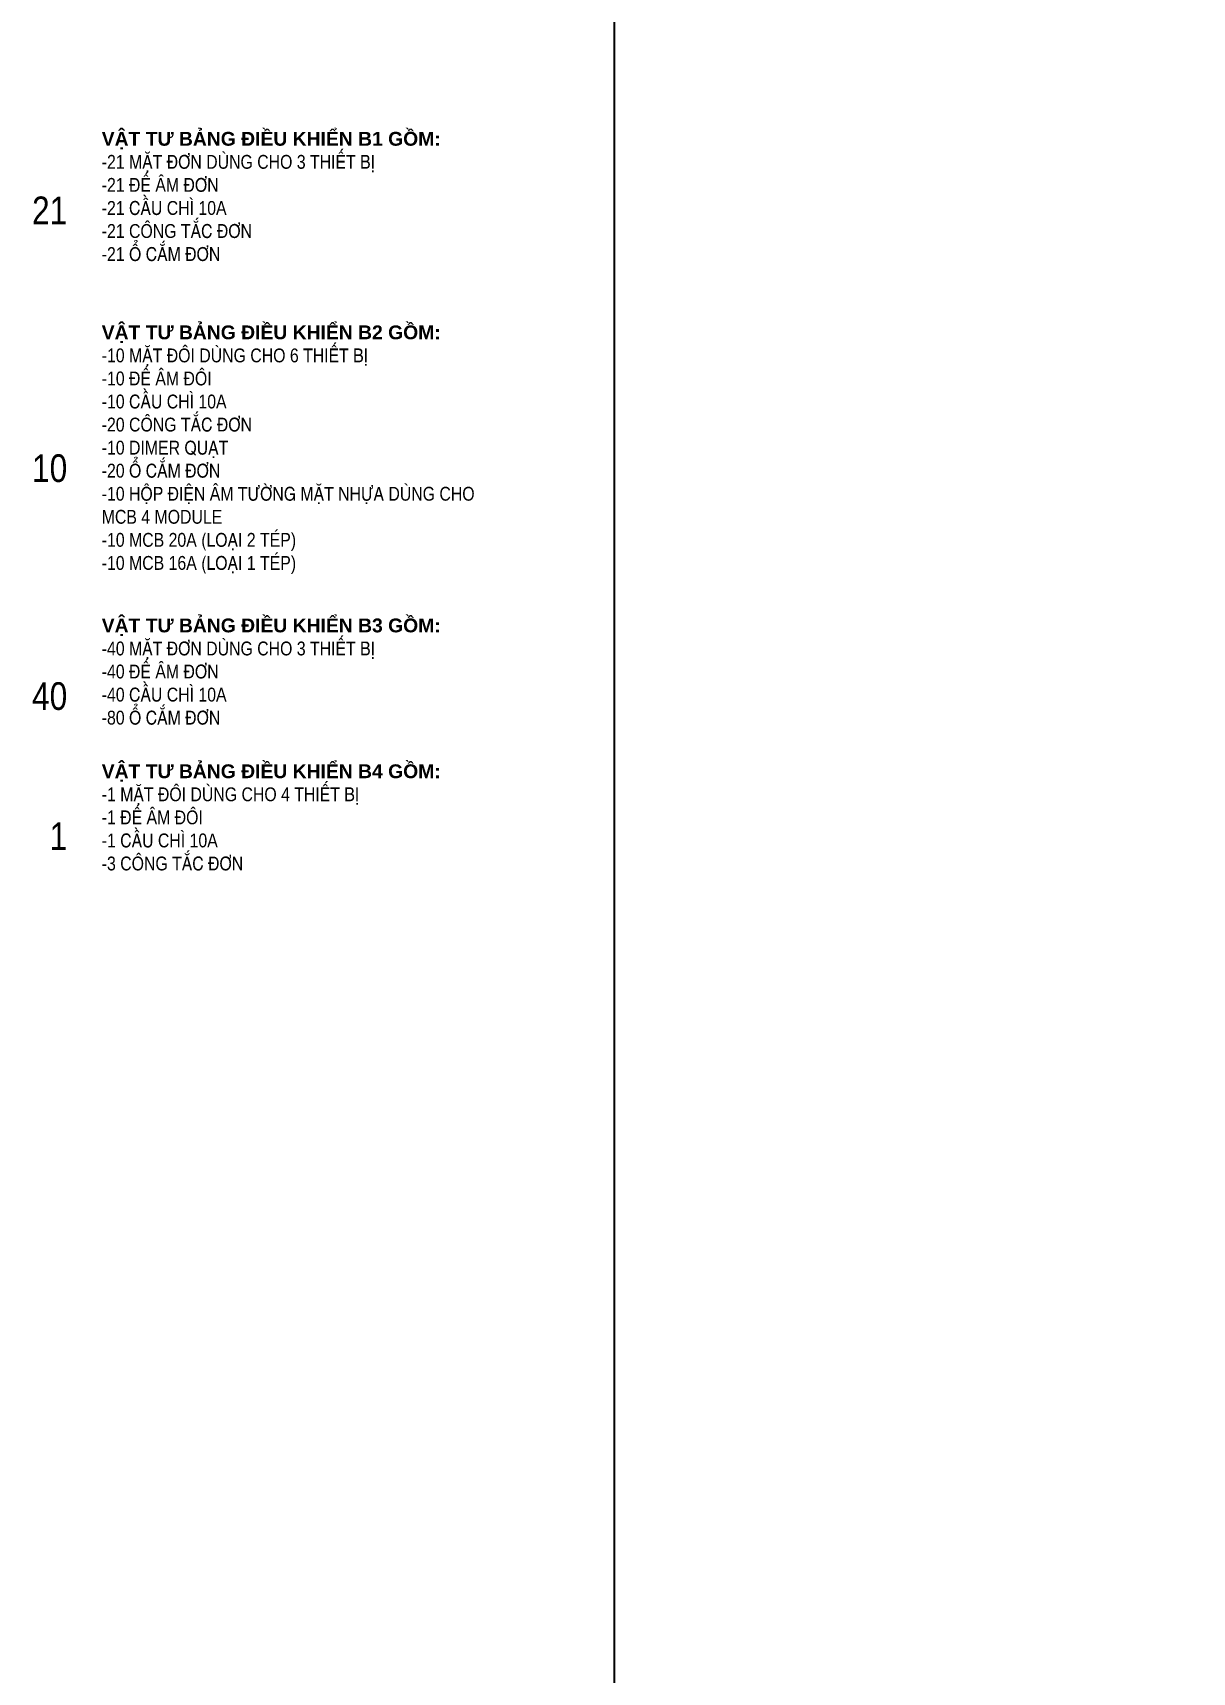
# Model space of a CAD drawing. Header units: millimetres. Extents: x 100 to 288, y -65 to 177.
# Drawn here: x 99.6 to 116.37, y -27.8 to -4.1 of the extents above; entities that cross this region are included whole.
import ezdxf

# ---------------------------------------------------------------- set-up
doc = ezdxf.new("R2010")
doc.units = ezdxf.units.MM
doc.header["$LTSCALE"] = 0.3
doc.header["$MEASUREMENT"] = 0
doc.linetypes.add('ACAD_ISO03W100', pattern=[30, 12, -18])
doc.layers.add('DAY DEN', color=4, linetype='ACAD_ISO03W100', lineweight=25)
doc.layers.add('LAYER3', color=34, linetype='CONTINUOUS')
doc.layers.add('TU DIEN', color=3, linetype='CONTINUOUS')
doc.styles.add('HELVE', font='')
doc.styles.add('HELVE-KT', font='VHELVCN.TTF')
doc.styles.get('HELVE').set_extended_font_data('VNhelvetica')

msp = doc.modelspace()

# ---------------------------------------------------------------- linework, layer by layer
at = {"layer": 'LAYER3', "lineweight": -2, "ltscale": 0.08}
msp.add_lwpolyline([(108.01391, 8.59192), (212.25043, 8.59192), (212.25043, -64.85135), (108.01391, -64.85135)], close=True, dxfattribs=at)

# ---------------------------------------------------------------- texts
at = {"layer": 'DAY DEN', "lineweight": 9, "char_height": 0.2, "attachment_point": 1, "style": 'HELVE-KT'}
for s, insert, width in [('{\\fVNI-Helve|b1|i0|c0|p2;VAÄT TÖ BAÛNG ÑIEÀU KHIEÅN B1 GOÀM:}\\P-21 MAËT ÑÔN DUØNG CHO 3 THIEÁT BÒ\\P-21 ÑEÁ AÂM ÑÔN\\P-21 CAÀU CHÌ 10A\\P-21 COÂNG TAÉC ÑÔN\\P-21 OÅ CAÉM ÑÔN', (100.59691, -5.52841), 5.2586828), ('{\\fVNI-Helve|b1|i0|c0|p2;VAÄT TÖ BAÛNG ÑIEÀU KHIEÅN B2 GOÀM:}\\P-10 MAËT ÑOÂI DUØNG CHO 6 THIEÁT BÒ\\P-10 ÑEÁ AÂM ÑOÂI\\P-10 CAÀU CHÌ 10A\\P-20 COÂNG TAÉC ÑÔN\\P-10 DIMER QUAÏT\\P-20 OÅ CAÉM ÑÔN\\P-10 HOÄP ÑIEÄN AÂM TÖÔØNG MAËT NHÖÏA DUØNG CHO MCB 4 MODULE\\P-10 MCB 20A (LOAÏI 2 TEÙP)\\P-10 MCB 16A (LOAÏI 1 TEÙP)', (100.59691, -8.32744), 5.486792), ('{\\fVNI-Helve|b1|i0|c0|p2;VAÄT TÖ BAÛNG ÑIEÀU KHIEÅN B3 GOÀM:}\\P-40 MAËT ÑÔN DUØNG CHO 3 THIEÁT BÒ\\P-40 ÑEÁ AÂM ÑÔN\\P-40 CAÀU CHÌ 10A\\P-80 OÅ CAÉM ÑÔN', (100.59691, -12.56532), 5.2586828), ('{\\fVNI-Helve|b1|i0|c0|p2;VAÄT TÖ BAÛNG ÑIEÀU KHIEÅN B4 GOÀM:}\\P-1 MAËT ÑOÂI DUØNG CHO 4 THIEÁT BÒ\\P-1 ÑEÁ AÂM ÑOÂI\\P-1 CAÀU CHÌ 10A\\P-3 COÂNG TAÉC ÑÔN', (100.59691, -14.67421), 5.2586828)]:
    msp.add_mtext(s, dxfattribs=dict(at, insert=insert, width=width))
at = {"layer": 'TU DIEN', "linetype": 'Continuous', "ltscale": 0.08, "char_height": 0.4, "attachment_point": 3, "style": 'HELVE'}
for s, insert in [('{\\fVNI-Helve-Condense|b0|i0|c0|p2;21}', (100.09838, -6.4632)), ('{\\fVNI-Helve-Condense|b0|i0|c0|p2;10}', (100.09838, -10.1914)), ('{\\fVNI-Helve-Condense|b0|i0|c0|p2;40}', (100.09838, -13.48696)), ('{\\fVNI-Helve-Condense|b0|i0|c0|p2;1}', (100.09838, -15.51469))]:
    msp.add_mtext(s, dxfattribs=dict(at, insert=insert))

doc.saveas('drawing.dxf')
